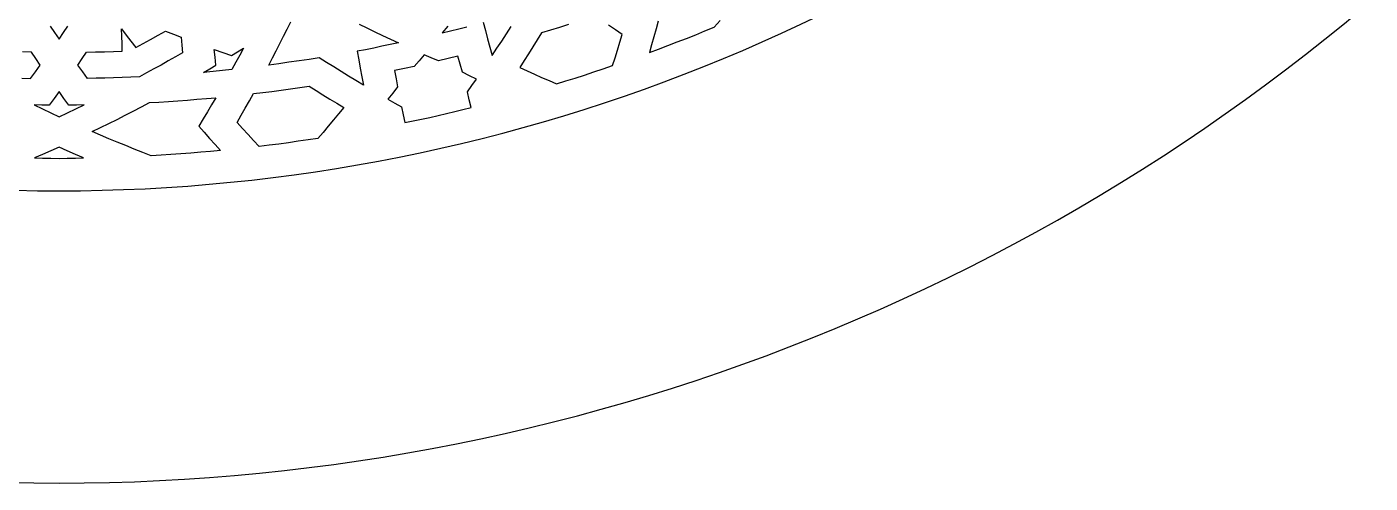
# Model space of a CAD drawing. Extents: x -250 to 250, y -250 to 250.
# Drawn here: x -4 to 161.6, y -250 to -193.8 of the extents above; entities that cross this region are included whole.
import ezdxf

# ---------------------------------------------------------------- set-up
doc = ezdxf.new("R2010")
doc.units = 0
doc.header["$MEASUREMENT"] = 0
doc.layers.add('LAYER_1', color=18, linetype='CONTINUOUS')
doc.layers.add('LAYER_2', color=174, linetype='CONTINUOUS')

msp = doc.modelspace()

# ---------------------------------------------------------------- linework, layer by layer
at = {"layer": 'LAYER_1'}
msp.add_lwpolyline([(0, 250, 0.414214), (-250, 0, 0.414214), (0, -250, 0.414214), (250, 0, 0.414214)], format="xyb", close=True, dxfattribs=at)
for points in [[(-1.1, -193.71), (-0.55, -194.52), (0, -195.33), (0.55, -194.52), (1.1, -193.71)], [(36.99, -193.48), (37.95, -193.94), (38.91, -194.4), (39.88, -194.86), (40.86, -195.32), (41.84, -195.77), (40.82, -195.98), (39.8, -196.19), (38.79, -196.41), (37.77, -196.62), (36.74, -196.8), (36.94, -197.85), (37.13, -198.89), (37.33, -199.94), (37.52, -200.98), (36.6, -200.42), (35.68, -199.86), (34.77, -199.3), (33.87, -198.74), (32.97, -198.18), (32.07, -197.62), (30.83, -197.82), (29.58, -198), (28.34, -198.17), (27.09, -198.35), (25.85, -198.53), (26.31, -197.64), (26.77, -196.75), (27.22, -195.86), (27.67, -194.97), (28.12, -194.08), (28.56, -193.19)], [(47.93, -193.71), (47.24, -194.54), (48.26, -194.29), (49.27, -194.05), (50.27, -193.79)], [(52.28, -193.24), (52.56, -194.27), (52.83, -195.29), (53.11, -196.32), (53.39, -197.35), (53.98, -196.45), (54.57, -195.56), (55.15, -194.66), (55.72, -193.77)], [(62.79, -193.53), (61.68, -193.87), (60.58, -194.21), (59.47, -194.55), (58.94, -195.4), (58.42, -196.26), (57.88, -197.11), (57.34, -197.96), (56.79, -198.8), (57.69, -199.22), (58.59, -199.63), (59.49, -200.03), (60.4, -200.43), (61.31, -200.82), (62.47, -200.47), (63.63, -200.11), (64.79, -199.75), (65.94, -199.36), (67.09, -198.97), (68.24, -198.58), (68.54, -197.62), (68.84, -196.66), (69.13, -195.7), (69.42, -194.75), (68.58, -194.17), (67.74, -193.58)], [(73.86, -193.1), (73.59, -194.06), (73.32, -195.03), (73.05, -196), (72.77, -196.97), (73.91, -196.54), (75.06, -196.1), (76.2, -195.67), (77.35, -195.24), (78.48, -194.77), (79.61, -194.3), (80.74, -193.83), (81.51, -193.01)], [(-4.58, -200.14), (-3.51, -200.16), (-2.92, -199.34), (-2.32, -198.52), (-2.86, -197.72), (-3.4, -196.92), (-4.5, -196.9)]]:
    msp.add_lwpolyline(points, dxfattribs=at)
for points in [[(2.32, -198.52), (2.86, -197.72), (3.4, -196.92), (4.5, -196.9), (5.6, -196.88), (6.7, -196.85), (7.8, -196.8), (7.77, -195.88), (7.73, -194.95), (7.69, -194.03), (8.27, -194.81), (8.86, -195.58), (9.45, -196.35), (10.37, -195.85), (11.29, -195.35), (12.21, -194.84), (13.12, -194.32), (14.09, -194.7), (15.07, -195.08), (15.14, -196.04), (15.22, -196.99), (14.34, -197.5), (13.46, -198), (12.58, -198.51), (11.69, -198.99), (10.8, -199.47), (9.9, -199.95), (8.83, -200), (7.77, -200.05), (6.71, -200.1), (5.64, -200.13), (4.58, -200.14), (3.51, -200.16), (2.92, -199.34)], [(17.82, -199.41), (18.58, -198.97), (19.33, -198.52), (19.24, -197.55), (19.14, -196.58), (20.2, -196.95), (21.26, -197.33), (22.01, -196.87), (22.75, -196.41), (22.27, -197.29), (21.78, -198.17), (21.29, -199.06), (20.14, -199.18), (18.98, -199.31)], [(45.02, -197.25), (44.41, -197.98), (43.78, -198.69), (42.58, -198.93), (41.37, -199.18), (41.54, -200.19), (41.71, -201.2), (41.13, -201.96), (40.54, -202.73), (41.38, -203.2), (42.22, -203.67), (42.42, -204.63), (42.62, -205.6), (43.65, -205.39), (44.68, -205.18), (45.71, -204.97), (46.73, -204.72), (47.75, -204.48), (48.77, -204.23), (49.79, -203.99), (50.81, -203.74), (50.57, -202.78), (50.33, -201.82), (50.88, -201.04), (51.44, -200.26), (50.58, -199.82), (49.72, -199.38), (49.43, -198.4), (49.15, -197.42), (47.95, -197.7), (46.76, -197.99), (45.89, -197.62)], [(0, -201.78), (-0.6, -202.61), (-1.21, -203.44), (-2.14, -203.43), (-3.08, -203.41), (-2.05, -203.9), (-1.03, -204.4), (0, -204.89), (1.03, -204.4), (2.05, -203.9), (3.08, -203.41), (2.14, -203.43), (1.21, -203.44), (0.6, -202.61)], [(21.95, -205.57), (22.46, -204.68), (22.96, -203.8), (23.46, -202.91), (23.95, -202.03), (25.1, -201.9), (26.25, -201.75), (27.4, -201.59), (28.54, -201.42), (29.69, -201.26), (30.83, -201.1), (31.68, -201.64), (32.52, -202.17), (33.37, -202.7), (34.23, -203.22), (35.09, -203.74), (34.46, -204.51), (33.83, -205.27), (33.19, -206.04), (32.55, -206.8), (31.9, -207.55), (30.69, -207.72), (29.49, -207.89), (28.29, -208.07), (27.09, -208.24), (25.89, -208.39), (24.68, -208.53), (23.99, -207.79), (23.3, -207.05), (22.63, -206.31)], [(4.1, -206.7), (5.12, -206.21), (6.14, -205.72), (7.15, -205.21), (8.15, -204.69), (9.15, -204.17), (10.15, -203.66), (11.14, -203.14), (12.31, -203.08), (13.48, -203), (14.65, -202.91), (15.82, -202.82), (16.99, -202.73), (18.16, -202.64), (19.32, -202.54), (18.81, -203.41), (18.29, -204.28), (17.77, -205.15), (17.24, -206.02), (17.9, -206.78), (18.56, -207.54), (19.23, -208.3), (19.9, -209.05), (18.68, -209.15), (17.46, -209.25), (16.24, -209.35), (15.02, -209.44), (13.8, -209.54), (12.58, -209.62), (11.36, -209.67), (10.31, -209.26), (9.26, -208.85), (8.22, -208.43), (7.18, -208.02), (6.15, -207.59), (5.12, -207.14)], [(0, -208.64), (-1.01, -209.08), (-2.02, -209.52), (-3.03, -209.95), (-2.02, -209.97), (-1.01, -209.99), (0, -210), (1.01, -209.99), (2.02, -209.97), (3.03, -209.95), (2.02, -209.52), (1.01, -209.08)]]:
    msp.add_lwpolyline(points, close=True, dxfattribs=at)
at = {"layer": 'LAYER_2'}
msp.add_lwpolyline([(214, 0, 0.414214), (0, 214, 0.414214), (-214, 0, 0.414214), (0, -214, 0.414214)], format="xyb", close=True, dxfattribs=at)

doc.saveas('drawing.dxf')
